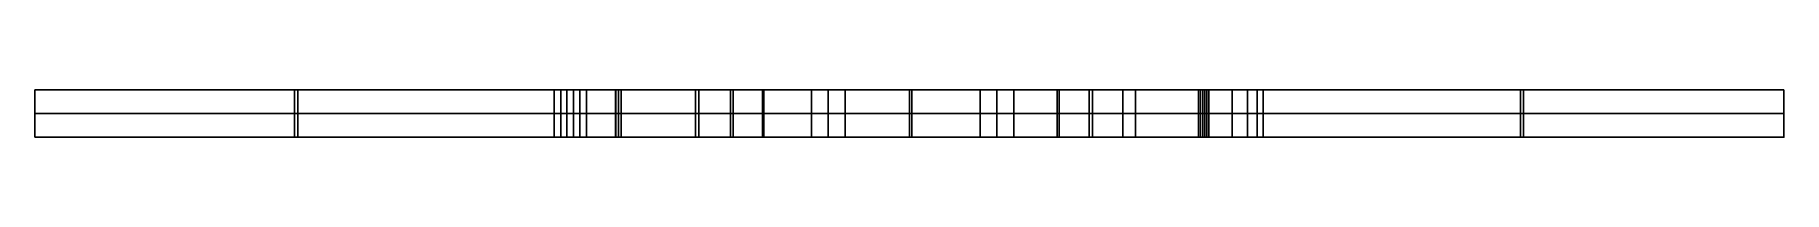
# Model space of a CAD drawing. Header units: millimetres. Extents: x -55 to 55, y 0 to 3.
import ezdxf

# ---------------------------------------------------------------- set-up
doc = ezdxf.new("R2010")
doc.units = ezdxf.units.MM
doc.layers.add('Default', color=18, linetype='Continuous', true_color=0x000000)

msp = doc.modelspace()

# ---------------------------------------------------------------- linework, layer by layer
at = {"layer": 'Default'}
for p, q in [((-54.93, 3, -0.04), (54.93, 3, -0.04)), ((0, 3, 55), (0, 3, -54.83)), ((-54.93, 0, -0.04), (54.93, 0, -0.04)), ((0, 0, 55), (0, 0, -54.83))]:
    msp.add_line(p, q, dxfattribs=at)
at = {"layer": 'Default', "extrusion": (0, 1, 0)}
msp.add_lwpolyline([(55, 0), (21.92, 18.6), (20.31, 18.32), (6.17, 4.18), (4.05, 6.3), (18.14, 20.39), (18.48, 22.06), (0, 55), (-18.83, 22.06), (-18.58, 20.44), (-4.44, 6.3), (-6.56, 4.18), (-20.29, 18.31), (-22.24, 18.31), (-55, 0), (-21.86, -18.24), (-6.56, -4.3), (-4.44, -6.43), (-18.17, -20.56), (-18.44, -22.18), (-0.14, -55.08), (18.47, -22.18), (18.47, -20.56), (4.05, -6.43), (6.17, -4.3), (20.73, -18.46), (22.34, -18.72)], close=True, dxfattribs=at)
at = {"layer": 'Default'}
for points in [[(-55, 3, 0), (-38.46, 3, 9.3), (-21.92, 3, 18.6)], [(-55, 0, 0), (-55, 1.5, 0), (-55, 3, 0)], [(-22.34, 3, -18.72), (-38.67, 3, -9.36), (-55, 3, 0)], [(-38.67, 0, -9.36), (-38.67, 1.5, -9.36), (-38.67, 3, -9.36)], [(-38.46, 0, 9.3), (-38.46, 1.5, 9.3), (-38.46, 3, 9.3)], [(-22.34, 0, -18.72), (-22.34, 1.5, -18.72), (-22.34, 3, -18.72)], [(-20.73, 3, -18.46), (-21.54, 3, -18.59), (-22.34, 3, -18.72)], [(-21.92, 0, 18.6), (-21.92, 1.5, 18.6), (-21.92, 3, 18.6)], [(-21.92, 3, 18.6), (-21.12, 3, 18.46), (-20.31, 3, 18.32)], [(-21.54, 0, -18.59), (-21.54, 1.5, -18.59), (-21.54, 3, -18.59)], [(-21.12, 0, 18.46), (-21.12, 1.5, 18.46), (-21.12, 3, 18.46)], [(-20.73, 0, -18.46), (-20.73, 1.5, -18.46), (-20.73, 3, -18.46)], [(-6.17, 3, -4.3), (-13.45, 3, -11.38), (-20.73, 3, -18.46)], [(-20.31, 0, 18.32), (-20.31, 1.5, 18.32), (-20.31, 3, 18.32)], [(-20.31, 3, 18.32), (-13.24, 3, 11.25), (-6.17, 3, 4.18)], [(-18.48, 0, 22.06), (-18.48, 1.5, 22.06), (-18.48, 3, 22.06)], [(-18.14, 3, 20.39), (-18.31, 3, 21.23), (-18.48, 3, 22.06)], [(-18.48, 3, 22.06), (-9.24, 3, 38.53), (0, 3, 55)], [(-18.47, 0, -22.18), (-18.47, 1.5, -22.18), (-18.47, 3, -22.18)], [(0.14, 3, -55.08), (-9.16, 3, -38.63), (-18.47, 3, -22.18)], [(-18.47, 0, -20.56), (-18.47, 1.5, -20.56), (-18.47, 3, -20.56)], [(-18.47, 3, -22.18), (-18.47, 3, -21.37), (-18.47, 3, -20.56)], [(-18.47, 3, -20.56), (-11.26, 3, -13.49), (-4.05, 3, -6.43)], [(-18.47, 0, -21.37), (-18.47, 1.5, -21.37), (-18.47, 3, -21.37)], [(-18.31, 0, 21.23), (-18.31, 1.5, 21.23), (-18.31, 3, 21.23)], [(-18.14, 0, 20.39), (-18.14, 1.5, 20.39), (-18.14, 3, 20.39)], [(-4.05, 3, 6.3), (-11.09, 3, 13.35), (-18.14, 3, 20.39)], [(-13.45, 0, -11.38), (-13.45, 1.5, -11.38), (-13.45, 3, -11.38)], [(-13.24, 0, 11.25), (-13.24, 1.5, 11.25), (-13.24, 3, 11.25)], [(-11.26, 0, -13.49), (-11.26, 1.5, -13.49), (-11.26, 3, -13.49)], [(-11.09, 0, 13.35), (-11.09, 1.5, 13.35), (-11.09, 3, 13.35)], [(-9.24, 0, 38.53), (-9.24, 1.5, 38.53), (-9.24, 3, 38.53)], [(-9.16, 0, -38.63), (-9.16, 1.5, -38.63), (-9.16, 3, -38.63)], [(-6.17, 0, 4.18), (-6.17, 1.5, 4.18), (-6.17, 3, 4.18)], [(-6.17, 3, 4.18), (-5.11, 3, 5.24), (-4.05, 3, 6.3)], [(-6.17, 0, -4.3), (-6.17, 1.5, -4.3), (-6.17, 3, -4.3)], [(-4.05, 3, -6.43), (-5.11, 3, -5.37), (-6.17, 3, -4.3)], [(-5.11, 0, 5.24), (-5.11, 1.5, 5.24), (-5.11, 3, 5.24)], [(-5.11, 0, -5.37), (-5.11, 1.5, -5.37), (-5.11, 3, -5.37)], [(-4.05, 0, 6.3), (-4.05, 1.5, 6.3), (-4.05, 3, 6.3)], [(-4.05, 0, -6.43), (-4.05, 1.5, -6.43), (-4.05, 3, -6.43)], [(0, 0, 55), (0, 1.5, 55), (0, 3, 55)], [(0, 3, 55), (9.42, 3, 38.53), (18.83, 3, 22.06)], [(0.14, 0, -55.08), (0.14, 1.5, -55.08), (0.14, 3, -55.08)], [(18.44, 3, -22.18), (9.29, 3, -38.63), (0.14, 3, -55.08)], [(4.44, 0, 6.3), (4.44, 1.5, 6.3), (4.44, 3, 6.3)], [(18.58, 3, 20.44), (11.51, 3, 13.37), (4.44, 3, 6.3)], [(4.44, 3, 6.3), (5.5, 3, 5.24), (6.56, 3, 4.18)], [(4.44, 0, -6.43), (4.44, 1.5, -6.43), (4.44, 3, -6.43)], [(6.56, 3, -4.3), (5.5, 3, -5.37), (4.44, 3, -6.43)], [(4.44, 3, -6.43), (11.3, 3, -13.49), (18.17, 3, -20.56)], [(5.5, 0, 5.24), (5.5, 1.5, 5.24), (5.5, 3, 5.24)], [(5.5, 0, -5.37), (5.5, 1.5, -5.37), (5.5, 3, -5.37)], [(6.56, 0, 4.18), (6.56, 1.5, 4.18), (6.56, 3, 4.18)], [(6.56, 3, 4.18), (13.42, 3, 11.25), (20.29, 3, 18.31)], [(6.56, 0, -4.3), (6.56, 1.5, -4.3), (6.56, 3, -4.3)], [(21.86, 3, -18.24), (14.21, 3, -11.27), (6.56, 3, -4.3)], [(9.29, 0, -38.63), (9.29, 1.5, -38.63), (9.29, 3, -38.63)], [(9.42, 0, 38.53), (9.42, 1.5, 38.53), (9.42, 3, 38.53)], [(11.3, 0, -13.49), (11.3, 1.5, -13.49), (11.3, 3, -13.49)], [(11.51, 0, 13.37), (11.51, 1.5, 13.37), (11.51, 3, 13.37)], [(13.42, 0, 11.25), (13.42, 1.5, 11.25), (13.42, 3, 11.25)], [(14.21, 0, -11.27), (14.21, 1.5, -11.27), (14.21, 3, -11.27)], [(18.17, 0, -20.56), (18.17, 1.5, -20.56), (18.17, 3, -20.56)], [(18.17, 3, -20.56), (18.3, 3, -21.37), (18.44, 3, -22.18)], [(18.3, 0, -21.37), (18.3, 1.5, -21.37), (18.3, 3, -21.37)], [(18.44, 0, -22.18), (18.44, 1.5, -22.18), (18.44, 3, -22.18)], [(18.58, 0, 20.44), (18.58, 1.5, 20.44), (18.58, 3, 20.44)], [(18.83, 3, 22.06), (18.71, 3, 21.25), (18.58, 3, 20.44)], [(18.71, 0, 21.25), (18.71, 1.5, 21.25), (18.71, 3, 21.25)], [(18.83, 0, 22.06), (18.83, 1.5, 22.06), (18.83, 3, 22.06)], [(20.29, 0, 18.31), (20.29, 1.5, 18.31), (20.29, 3, 18.31)], [(20.29, 3, 18.31), (21.26, 3, 18.31), (22.24, 3, 18.31)], [(21.26, 0, 18.31), (21.26, 1.5, 18.31), (21.26, 3, 18.31)], [(21.86, 0, -18.24), (21.86, 1.5, -18.24), (21.86, 3, -18.24)], [(55, 3, 0), (38.43, 3, -9.12), (21.86, 3, -18.24)], [(22.24, 0, 18.31), (22.24, 1.5, 18.31), (22.24, 3, 18.31)], [(22.24, 3, 18.31), (38.62, 3, 9.16), (55, 3, 0)], [(38.43, 0, -9.12), (38.43, 1.5, -9.12), (38.43, 3, -9.12)], [(38.62, 0, 9.16), (38.62, 1.5, 9.16), (38.62, 3, 9.16)], [(55, 0, 0), (55, 1.5, 0), (55, 3, 0)], [(-55, 1.5, 0), (-38.46, 1.5, 9.3), (-21.92, 1.5, 18.6)], [(-22.34, 1.5, -18.72), (-38.67, 1.5, -9.36), (-55, 1.5, 0)], [(-20.73, 1.5, -18.46), (-21.54, 1.5, -18.59), (-22.34, 1.5, -18.72)], [(-21.92, 1.5, 18.6), (-21.12, 1.5, 18.46), (-20.31, 1.5, 18.32)], [(-6.17, 1.5, -4.3), (-13.45, 1.5, -11.38), (-20.73, 1.5, -18.46)], [(-20.31, 1.5, 18.32), (-13.24, 1.5, 11.25), (-6.17, 1.5, 4.18)], [(-18.14, 1.5, 20.39), (-18.31, 1.5, 21.23), (-18.48, 1.5, 22.06)], [(-18.48, 1.5, 22.06), (-9.24, 1.5, 38.53), (0, 1.5, 55)], [(0.14, 1.5, -55.08), (-9.16, 1.5, -38.63), (-18.47, 1.5, -22.18)], [(-18.47, 1.5, -22.18), (-18.47, 1.5, -21.37), (-18.47, 1.5, -20.56)], [(-18.47, 1.5, -20.56), (-11.26, 1.5, -13.49), (-4.05, 1.5, -6.43)], [(-4.05, 1.5, 6.3), (-11.09, 1.5, 13.35), (-18.14, 1.5, 20.39)], [(-6.17, 1.5, 4.18), (-5.11, 1.5, 5.24), (-4.05, 1.5, 6.3)], [(-4.05, 1.5, -6.43), (-5.11, 1.5, -5.37), (-6.17, 1.5, -4.3)], [(0, 1.5, 55), (9.42, 1.5, 38.53), (18.83, 1.5, 22.06)], [(18.44, 1.5, -22.18), (9.29, 1.5, -38.63), (0.14, 1.5, -55.08)], [(18.58, 1.5, 20.44), (11.51, 1.5, 13.37), (4.44, 1.5, 6.3)], [(4.44, 1.5, 6.3), (5.5, 1.5, 5.24), (6.56, 1.5, 4.18)], [(6.56, 1.5, -4.3), (5.5, 1.5, -5.37), (4.44, 1.5, -6.43)], [(4.44, 1.5, -6.43), (11.3, 1.5, -13.49), (18.17, 1.5, -20.56)], [(6.56, 1.5, 4.18), (13.42, 1.5, 11.25), (20.29, 1.5, 18.31)], [(21.86, 1.5, -18.24), (14.21, 1.5, -11.27), (6.56, 1.5, -4.3)], [(18.17, 1.5, -20.56), (18.3, 1.5, -21.37), (18.44, 1.5, -22.18)], [(18.83, 1.5, 22.06), (18.71, 1.5, 21.25), (18.58, 1.5, 20.44)], [(20.29, 1.5, 18.31), (21.26, 1.5, 18.31), (22.24, 1.5, 18.31)], [(55, 1.5, 0), (38.43, 1.5, -9.12), (21.86, 1.5, -18.24)], [(22.24, 1.5, 18.31), (38.62, 1.5, 9.16), (55, 1.5, 0)], [(-55, 0, 0), (-38.46, 0, 9.3), (-21.92, 0, 18.6)], [(-22.34, 0, -18.72), (-38.67, 0, -9.36), (-55, 0, 0)], [(-20.73, 0, -18.46), (-21.54, 0, -18.59), (-22.34, 0, -18.72)], [(-21.92, 0, 18.6), (-21.12, 0, 18.46), (-20.31, 0, 18.32)], [(-6.17, 0, -4.3), (-13.45, 0, -11.38), (-20.73, 0, -18.46)], [(-20.31, 0, 18.32), (-13.24, 0, 11.25), (-6.17, 0, 4.18)], [(-18.14, 0, 20.39), (-18.31, 0, 21.23), (-18.48, 0, 22.06)], [(-18.48, 0, 22.06), (-9.24, 0, 38.53), (0, 0, 55)], [(0.14, 0, -55.08), (-9.16, 0, -38.63), (-18.47, 0, -22.18)], [(-18.47, 0, -22.18), (-18.47, 0, -21.37), (-18.47, 0, -20.56)], [(-18.47, 0, -20.56), (-11.26, 0, -13.49), (-4.05, 0, -6.43)], [(-4.05, 0, 6.3), (-11.09, 0, 13.35), (-18.14, 0, 20.39)], [(-6.17, 0, 4.18), (-5.11, 0, 5.24), (-4.05, 0, 6.3)], [(-4.05, 0, -6.43), (-5.11, 0, -5.37), (-6.17, 0, -4.3)], [(0, 0, 55), (9.42, 0, 38.53), (18.83, 0, 22.06)], [(18.44, 0, -22.18), (9.29, 0, -38.63), (0.14, 0, -55.08)], [(18.58, 0, 20.44), (11.51, 0, 13.37), (4.44, 0, 6.3)], [(4.44, 0, 6.3), (5.5, 0, 5.24), (6.56, 0, 4.18)], [(6.56, 0, -4.3), (5.5, 0, -5.37), (4.44, 0, -6.43)], [(4.44, 0, -6.43), (11.3, 0, -13.49), (18.17, 0, -20.56)], [(6.56, 0, 4.18), (13.42, 0, 11.25), (20.29, 0, 18.31)], [(21.86, 0, -18.24), (14.21, 0, -11.27), (6.56, 0, -4.3)], [(18.17, 0, -20.56), (18.3, 0, -21.37), (18.44, 0, -22.18)], [(18.83, 0, 22.06), (18.71, 0, 21.25), (18.58, 0, 20.44)], [(20.29, 0, 18.31), (21.26, 0, 18.31), (22.24, 0, 18.31)], [(55, 0, 0), (38.43, 0, -9.12), (21.86, 0, -18.24)], [(22.24, 0, 18.31), (38.62, 0, 9.16), (55, 0, 0)]]:
    msp.add_open_spline(points, degree=2, dxfattribs=at)

doc.saveas('drawing.dxf')
